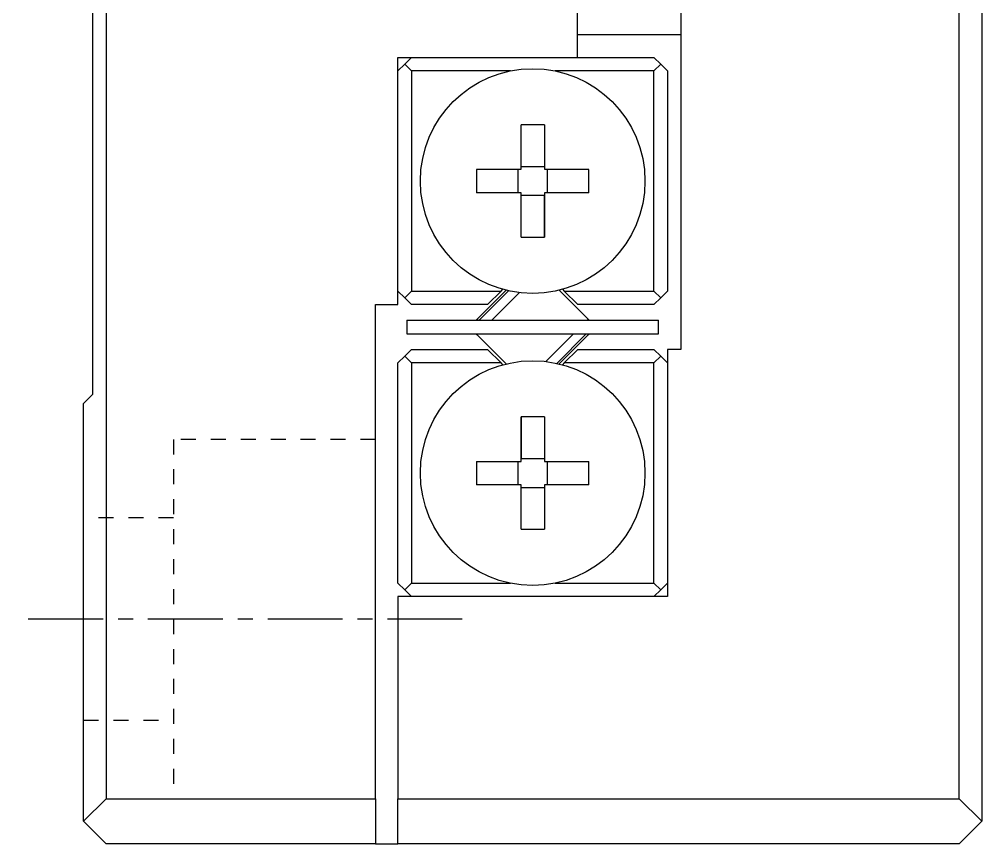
# Model space of a CAD drawing. Extents: x 92 to 449, y 62 to 331.
# Drawn here: x 109.19 to 125.27, y 157.83 to 171.6 of the extents above; entities that cross this region are included whole.
import ezdxf

# ---------------------------------------------------------------- set-up
doc = ezdxf.new("R2010")
doc.units = 0
doc.linetypes.add('CENTER', pattern=[2, 1.25, -0.25, 0.25, -0.25])
doc.linetypes.add('DOT', pattern=[0.5, 0.25, -0.25])
doc.layers.get('0').update_dxf_attribs({"linetype": 'CONTINUOUS'})

msp = doc.modelspace()

# ---------------------------------------------------------------- linework, layer by layer
at = {"color": 7, "linetype": 'CONTINUOUS'}
for p, q in [((125.2656383657652, 202.45762102235), (125.2656383657652, 158.2076210223501)), ((110.6406383657652, 202.0826210223503), (110.6406383657652, 158.5826210223501)), ((124.8906383657652, 158.5826210223501), (124.8906383657652, 202.0826210223503)), ((110.4156383657652, 195.3326210223502), (110.4156383657652, 165.3326210223502)), ((120.2406383657652, 194.58262102235), (120.2406383657652, 166.0826210223502)), ((118.5156383657652, 170.9576210223501), (118.5156383657652, 175.8326210223501)), ((120.2406383657652, 171.3326210223502), (118.5156383657652, 171.3326210223502)), ((115.5156383657652, 170.9576210223501), (118.5156383657652, 170.9576210223501)), ((115.5156383657652, 166.8326210223501), (115.5156383657652, 170.9576210223501)), ((115.7406383657652, 170.9576210223501), (115.6281383657652, 170.84512102235)), ((118.5156383657652, 170.9576210223501), (119.7906383657652, 170.9576210223501)), ((119.9031383657652, 170.84512102235), (119.7906383657652, 170.9576210223501)), ((115.5156383657652, 170.7326210223502), (115.6281383657652, 170.84512102235)), ((115.6281383657652, 170.84512102235), (115.7406383657652, 170.7326210223502)), ((115.7406383657652, 170.7326210223502), (115.7406383657652, 167.0576210223503)), ((117.3925183657652, 170.7326210223502), (115.7406383657652, 170.7326210223502)), ((119.7906383657652, 170.7326210223502), (118.1387583657652, 170.7326210223502)), ((119.7906383657652, 170.7326210223502), (119.9031383657652, 170.84512102235)), ((119.7906383657652, 167.0576210223503), (119.7906383657652, 170.7326210223502)), ((119.9031383657652, 170.84512102235), (120.0156383657652, 170.7326210223502)), ((120.0156383657652, 170.7326210223502), (120.0156383657652, 167.0576210223503)), ((117.5706383657652, 169.0901210223501), (117.5706383657652, 169.8312960223501)), ((117.9606383657652, 169.8312960223501), (117.9606383657652, 169.1394420223502)), ((117.9606383657652, 169.8312960223501), (117.9606383657652, 169.0901210223501)), ((117.5706383657652, 169.1394420223502), (117.9606383657652, 169.1394420223502)), ((117.9606383657652, 169.1394420223502), (117.9606383657652, 169.0901210223501)), ((116.8294633657652, 169.0901210223501), (117.5706383657652, 169.0901210223501)), ((117.5213173657652, 168.7001210223502), (117.5213173657652, 169.0901210223501)), ((117.9606383657652, 169.0901210223501), (118.701813365765, 169.0901210223501)), ((118.0099593657652, 169.0901210223501), (118.0099593657652, 168.7001210223502)), ((117.5706383657652, 168.7001210223502), (116.8294633657652, 168.7001210223502)), ((117.5706383657652, 167.95894602235), (117.5706383657652, 168.7001210223502)), ((117.9606383657652, 168.6508000223502), (117.5706383657652, 168.6508000223502)), ((118.701813365765, 168.7001210223502), (117.9606383657652, 168.7001210223502)), ((117.9606383657652, 168.7001210223502), (117.9606383657652, 168.6508000223502)), ((117.9606383657652, 168.7001210223502), (117.9606383657652, 167.95894602235)), ((117.9606383657652, 167.95894602235), (117.9606383657652, 168.6508000223502)), ((115.6281383657652, 166.9451210223502), (115.5156383657652, 167.0576210223503)), ((115.7406383657652, 167.0576210223503), (115.6281383657652, 166.9451210223502)), ((115.7406383657652, 167.0576210223503), (117.2386873657652, 167.0576210223503)), ((117.3209693657652, 167.0736120223502), (116.8375603657652, 166.5902040223502)), ((117.0136873657652, 166.8326210223501), (117.2386873657652, 167.0576210223503)), ((117.2386873657652, 167.0576210223503), (117.2683383657652, 167.0872720223503)), ((117.261824365765, 166.9614350223502), (117.3640273657652, 167.0636370223502)), ((118.6937163657652, 166.5902040223502), (118.2103073657652, 167.0736120223502)), ((118.2629383657652, 167.0872720223503), (118.2925893657652, 167.0576210223503)), ((118.2925893657652, 167.0576210223503), (118.517589365765, 166.8326210223501)), ((118.2925893657652, 167.0576210223503), (119.7906383657652, 167.0576210223503)), ((119.9031383657652, 166.9451210223502), (119.7906383657652, 167.0576210223503)), ((120.0156383657652, 167.0576210223503), (119.9031383657652, 166.9451210223502)), ((115.6281383657652, 166.9451210223502), (115.7406383657652, 166.8326210223501)), ((116.8705113657652, 166.5701210223502), (117.261824365765, 166.9614350223502)), ((119.7906383657652, 166.8326210223501), (119.9031383657652, 166.9451210223502)), ((115.1406383657652, 158.5826210223501), (115.1406383657652, 166.8326210223501)), ((115.1406383657652, 166.8326210223501), (115.5156383657652, 166.8326210223501)), ((117.0136873657652, 166.8326210223501), (115.7406383657652, 166.8326210223501)), ((119.7906383657652, 166.8326210223501), (118.517589365765, 166.8326210223501)), ((115.665638365765, 166.5701210223502), (119.8656383657652, 166.5701210223502)), ((115.665638365765, 166.5701210223502), (115.665638365765, 166.3451210223503)), ((119.8656383657652, 166.3451210223503), (119.8656383657652, 166.5701210223502)), ((115.665638365765, 166.3451210223503), (119.8656383657652, 166.3451210223503)), ((116.8375603657652, 166.3250380223501), (117.3209693657652, 165.8416300223503)), ((118.6607653657652, 166.3451210223503), (118.1672493657652, 165.8516050223503)), ((118.2103073657652, 165.8416300223503), (118.6937163657652, 166.3250380223501)), ((115.7406383657652, 166.0826210223502), (115.6281383657652, 165.97012102235)), ((115.7406383657652, 166.0826210223502), (117.0136873657652, 166.0826210223502)), ((117.2386873657652, 165.85762102235), (117.0136873657652, 166.0826210223502)), ((118.517589365765, 166.0826210223502), (118.2925893657652, 165.85762102235)), ((118.517589365765, 166.0826210223502), (119.7906383657652, 166.0826210223502)), ((119.9031383657652, 165.97012102235), (119.7906383657652, 166.0826210223502)), ((120.2406383657652, 166.0826210223502), (120.0156383657652, 166.0826210223502)), ((120.0156383657652, 166.0826210223502), (120.0156383657652, 161.9576210223502)), ((115.5156383657652, 165.85762102235), (115.6281383657652, 165.97012102235)), ((115.6281383657652, 165.97012102235), (115.7406383657652, 165.85762102235)), ((119.7906383657652, 165.85762102235), (119.9031383657652, 165.97012102235)), ((119.9031383657652, 165.97012102235), (120.0156383657652, 165.85762102235)), ((115.5156383657652, 162.1826210223503), (115.5156383657652, 165.85762102235)), ((117.2386873657652, 165.85762102235), (115.7406383657652, 165.85762102235)), ((115.7406383657652, 165.85762102235), (115.7406383657652, 162.1826210223503)), ((117.2683383657652, 165.8279700223502), (117.2386873657652, 165.85762102235)), ((118.2925893657652, 165.85762102235), (118.2629383657652, 165.8279700223502)), ((119.7906383657652, 165.85762102235), (118.2925893657652, 165.85762102235)), ((119.7906383657652, 162.1826210223503), (119.7906383657652, 165.85762102235)), ((110.4156383657652, 165.3326210223502), (110.2656383657652, 165.1826210223503)), ((110.2656383657652, 158.2076210223501), (110.2656383657652, 165.1826210223503)), ((117.5706383657652, 164.9562960223502), (117.5706383657652, 164.2644420223502)), ((117.5706383657652, 164.21512102235), (117.5706383657652, 164.9562960223502)), ((117.9606383657652, 164.9562960223502), (117.9606383657652, 164.21512102235)), ((116.8294633657652, 164.21512102235), (117.5706383657652, 164.21512102235)), ((117.5213173657652, 163.8251210223502), (117.5213173657652, 164.21512102235)), ((117.5706383657652, 164.2644420223502), (117.9606383657652, 164.2644420223502)), ((117.5706383657652, 164.21512102235), (117.5706383657652, 164.2644420223502)), ((117.9606383657652, 164.21512102235), (118.701813365765, 164.21512102235)), ((118.0099593657652, 164.21512102235), (118.0099593657652, 163.8251210223502)), ((117.5706383657652, 163.8251210223502), (116.8294633657652, 163.8251210223502)), ((117.5706383657652, 163.7758000223502), (117.5706383657652, 163.8251210223502)), ((117.5706383657652, 163.0839460223502), (117.5706383657652, 163.8251210223502)), ((118.701813365765, 163.8251210223502), (117.9606383657652, 163.8251210223502)), ((117.9606383657652, 163.8251210223502), (117.9606383657652, 163.0839460223502)), ((117.9606383657652, 163.7758000223502), (117.5706383657652, 163.7758000223502)), ((117.5706383657652, 163.0839460223502), (117.5706383657652, 163.7758000223502)), ((115.6281383657652, 162.0701210223502), (115.5156383657652, 162.1826210223503)), ((115.7406383657652, 162.1826210223503), (115.6281383657652, 162.0701210223502)), ((115.6281383657652, 162.0701210223502), (115.7406383657652, 161.9576210223502)), ((115.7406383657652, 162.1826210223503), (117.3925183657652, 162.1826210223503)), ((118.1387583657652, 162.1826210223503), (119.7906383657652, 162.1826210223503)), ((119.9031383657652, 162.0701210223502), (119.7906383657652, 162.1826210223503)), ((119.7906383657652, 161.9576210223502), (119.9031383657652, 162.0701210223502)), ((120.0156383657652, 162.1826210223503), (119.9031383657652, 162.0701210223502)), ((115.5156383657652, 161.9576210223502), (115.5156383657652, 158.5826210223501)), ((120.0156383657652, 161.9576210223502), (115.5156383657652, 161.9576210223502)), ((110.2656383657652, 158.2076210223501), (110.6406383657652, 158.5826210223501)), ((110.6406383657652, 158.5826210223501), (115.1406383657652, 158.5826210223501)), ((115.1406383657652, 158.5826210223501), (115.1406383657652, 157.8326210223502)), ((115.5156383657652, 158.5826210223501), (124.8906383657652, 158.5826210223501)), ((115.5156383657652, 157.8326210223502), (115.5156383657652, 158.5826210223501)), ((125.2656383657652, 158.2076210223501), (124.8906383657652, 158.5826210223501)), ((110.6406383657652, 157.8326210223502), (110.2656383657652, 158.2076210223501)), ((124.8906383657652, 157.8326210223502), (125.2656383657652, 158.2076210223501)), ((115.1406383657652, 157.8326210223502), (110.6406383657652, 157.8326210223502)), ((115.1406383657652, 157.8326210223502), (115.5156383657652, 157.8326210223502)), ((124.8906383657652, 157.8326210223502), (115.5156383657652, 157.8326210223502))]:
    msp.add_line(p, q, dxfattribs=at)
at = {"color": 3, "linetype": 'CONTINUOUS'}
for p, q in [((117.5455993657652, 167.0330770223503), (117.3678903657652, 166.8553690223502)), ((117.3678903657652, 166.8553690223502), (117.0826433657652, 166.5701210223502)), ((116.8375603657652, 166.5902040223502), (116.8576433657652, 166.5701210223502)), ((118.6736333657652, 166.5701210223502), (118.6937163657652, 166.5902040223502)), ((116.8576433657652, 166.3451210223503), (116.8375603657652, 166.3250380223501)), ((117.9856773657652, 165.8821650223503), (118.4486333657652, 166.3451210223503)), ((118.6937163657652, 166.3250380223501), (118.6736333657652, 166.3451210223503))]:
    msp.add_line(p, q, dxfattribs=at)
at = {"color": 3, "linetype": 'DOT'}
for p, q in [((111.7656383657652, 164.5826210223501), (111.7656383657652, 158.5826210223501)), ((115.1406383657652, 164.5826210223501), (111.7656383657652, 164.5826210223501)), ((111.7656383657652, 163.2701210223501), (110.2656383657652, 163.2701210223501)), ((110.2656383657652, 159.8951210223501), (111.7656383657652, 159.8951210223501))]:
    msp.add_line(p, q, dxfattribs=at)
at = {"color": 1, "linetype": 'CENTER'}
msp.add_line((116.5906383657652, 161.5826210223501), (109.1906383657652, 161.5826210223501), dxfattribs=at)
at = {"color": 7, "linetype": 'CONTINUOUS'}
for points in [[(117.961, 169.831, 0), (117.958, 169.831, 0), (117.955, 169.831, 0), (117.952, 169.832, 0), (117.9479999999998, 169.832, 0), (117.9449999999998, 169.832, 0), (117.9419999999999, 169.832, 0), (117.9389999999998, 169.832, 0), (117.936, 169.832, 0), (117.9329999999998, 169.832, 0), (117.93, 169.832, 0), (117.927, 169.832, 0), (117.9239999999998, 169.832, 0), (117.921, 169.832, 0), (117.9179999999999, 169.832, 0), (117.915, 169.832, 0), (117.912, 169.833, 0), (117.9089999999999, 169.833, 0), (117.9059999999999, 169.833, 0), (117.903, 169.833, 0), (117.9, 169.833, 0), (117.897, 169.833, 0), (117.8939999999999, 169.833, 0), (117.891, 169.833, 0), (117.8879999999999, 169.833, 0), (117.885, 169.833, 0), (117.881, 169.833, 0), (117.8779999999999, 169.833, 0), (117.8749999999999, 169.833, 0), (117.872, 169.833, 0), (117.869, 169.833, 0), (117.866, 169.833, 0), (117.863, 169.833, 0), (117.86, 169.833, 0), (117.857, 169.833, 0), (117.8539999999999, 169.8339999999998, 0), (117.8509999999999, 169.8339999999998, 0), (117.8479999999999, 169.8339999999998, 0), (117.8449999999999, 169.8339999999998, 0), (117.842, 169.8339999999998, 0), (117.839, 169.8339999999998, 0), (117.836, 169.8339999999998, 0), (117.833, 169.8339999999998, 0), (117.8299999999999, 169.8339999999998, 0), (117.827, 169.8339999999998, 0), (117.8239999999999, 169.8339999999998, 0), (117.8209999999999, 169.8339999999998, 0), (117.8169999999999, 169.8339999999998, 0), (117.8139999999998, 169.8339999999998, 0), (117.8109999999998, 169.8339999999998, 0), (117.808, 169.8339999999998, 0), (117.805, 169.8339999999998, 0), (117.802, 169.8339999999998, 0), (117.7989999999998, 169.8339999999998, 0), (117.796, 169.8339999999998, 0), (117.7929999999999, 169.8339999999998, 0), (117.79, 169.8339999999998, 0), (117.787, 169.8339999999998, 0), (117.7839999999999, 169.8339999999998, 0), (117.781, 169.8339999999998, 0), (117.778, 169.8339999999998, 0), (117.775, 169.8339999999998, 0), (117.772, 169.8339999999998, 0), (117.7689999999999, 169.8339999999998, 0), (117.766, 169.8339999999998, 0), (117.7629999999999, 169.8339999999998, 0), (117.7599999999999, 169.8339999999998, 0), (117.7559999999999, 169.8339999999998, 0), (117.7529999999999, 169.8339999999998, 0), (117.7499999999999, 169.8339999999998, 0), (117.747, 169.8339999999998, 0), (117.744, 169.8339999999998, 0), (117.741, 169.8339999999998, 0), (117.738, 169.8339999999998, 0), (117.735, 169.8339999999998, 0), (117.732, 169.8339999999998, 0), (117.7289999999999, 169.8339999999998, 0), (117.7259999999999, 169.8339999999998, 0), (117.7229999999999, 169.8339999999998, 0), (117.72, 169.8339999999998, 0), (117.717, 169.8339999999998, 0), (117.714, 169.8339999999998, 0), (117.711, 169.8339999999998, 0), (117.7079999999999, 169.8339999999998, 0), (117.7049999999999, 169.8339999999998, 0), (117.702, 169.8339999999998, 0), (117.6989999999999, 169.8339999999998, 0), (117.696, 169.8339999999998, 0), (117.6919999999999, 169.8339999999998, 0), (117.6889999999998, 169.8339999999998, 0), (117.686, 169.8339999999998, 0), (117.683, 169.8339999999998, 0), (117.68, 169.8339999999998, 0), (117.677, 169.8339999999998, 0), (117.6739999999998, 169.833, 0), (117.671, 169.833, 0), (117.6679999999999, 169.833, 0), (117.665, 169.833, 0), (117.6619999999999, 169.833, 0), (117.659, 169.833, 0), (117.656, 169.833, 0), (117.6529999999999, 169.833, 0), (117.65, 169.833, 0), (117.647, 169.833, 0), (117.6439999999999, 169.833, 0), (117.641, 169.833, 0), (117.6379999999999, 169.833, 0), (117.635, 169.833, 0), (117.632, 169.833, 0), (117.6279999999999, 169.833, 0), (117.625, 169.833, 0), (117.622, 169.833, 0), (117.619, 169.833, 0), (117.616, 169.832, 0), (117.613, 169.832, 0), (117.6099999999999, 169.832, 0), (117.607, 169.832, 0), (117.6039999999999, 169.832, 0), (117.6009999999999, 169.832, 0), (117.598, 169.832, 0), (117.595, 169.832, 0), (117.592, 169.832, 0), (117.589, 169.832, 0), (117.5859999999999, 169.832, 0), (117.5829999999999, 169.832, 0), (117.5799999999999, 169.832, 0), (117.577, 169.831, 0), (117.574, 169.831, 0), (117.571, 169.831, 0)], [(116.829, 169.09, 0), (116.829, 169.0869999999999, 0), (116.829, 169.084, 0), (116.829, 169.0809999999999, 0), (116.829, 169.078, 0), (116.829, 169.0749999999999, 0), (116.829, 169.0719999999998, 0), (116.829, 169.069, 0), (116.829, 169.0659999999998, 0), (116.829, 169.0629999999998, 0), (116.829, 169.06, 0), (116.829, 169.0569999999999, 0), (116.829, 169.054, 0), (116.8279999999999, 169.0509999999999, 0), (116.8279999999999, 169.0479999999998, 0), (116.8279999999999, 169.044, 0), (116.8279999999999, 169.0409999999999, 0), (116.8279999999999, 169.0379999999999, 0), (116.8279999999999, 169.035, 0), (116.8279999999999, 169.032, 0), (116.8279999999999, 169.029, 0), (116.8279999999999, 169.0259999999998, 0), (116.8279999999999, 169.0229999999999, 0), (116.8279999999999, 169.02, 0), (116.8279999999999, 169.0169999999999, 0), (116.8279999999999, 169.014, 0), (116.8279999999999, 169.0109999999999, 0), (116.8279999999999, 169.0079999999998, 0), (116.8279999999999, 169.005, 0), (116.827, 169.002, 0), (116.827, 168.999, 0), (116.827, 168.9959999999999, 0), (116.827, 168.9929999999999, 0), (116.827, 168.99, 0), (116.827, 168.9869999999999, 0), (116.827, 168.984, 0), (116.827, 168.9799999999999, 0), (116.827, 168.977, 0), (116.827, 168.974, 0), (116.827, 168.9709999999998, 0), (116.827, 168.9679999999999, 0), (116.827, 168.965, 0), (116.827, 168.9619999999999, 0), (116.827, 168.959, 0), (116.827, 168.9559999999999, 0), (116.827, 168.9529999999998, 0), (116.827, 168.9499999999999, 0), (116.827, 168.947, 0), (116.827, 168.9439999999999, 0), (116.827, 168.9409999999998, 0), (116.827, 168.9379999999998, 0), (116.827, 168.935, 0), (116.827, 168.9319999999999, 0), (116.827, 168.9289999999998, 0), (116.827, 168.9259999999999, 0), (116.827, 168.923, 0), (116.827, 168.9199999999999, 0), (116.827, 168.916, 0), (116.827, 168.9129999999998, 0), (116.827, 168.91, 0), (116.827, 168.907, 0), (116.827, 168.904, 0), (116.827, 168.9009999999998, 0), (116.827, 168.8979999999999, 0), (116.827, 168.895, 0), (116.827, 168.8919999999999, 0), (116.827, 168.889, 0), (116.827, 168.886, 0), (116.827, 168.8829999999998, 0), (116.827, 168.88, 0), (116.827, 168.877, 0), (116.827, 168.874, 0), (116.827, 168.8709999999999, 0), (116.827, 168.8679999999999, 0), (116.827, 168.865, 0), (116.827, 168.862, 0), (116.827, 168.859, 0), (116.827, 168.855, 0), (116.827, 168.852, 0), (116.827, 168.8489999999999, 0), (116.827, 168.8459999999998, 0), (116.827, 168.8429999999998, 0), (116.827, 168.84, 0), (116.827, 168.8369999999999, 0), (116.827, 168.834, 0), (116.827, 168.8309999999999, 0), (116.827, 168.8279999999998, 0), (116.827, 168.825, 0), (116.827, 168.822, 0), (116.827, 168.8189999999999, 0), (116.827, 168.8159999999998, 0), (116.827, 168.8129999999999, 0), (116.827, 168.81, 0), (116.827, 168.8069999999999, 0), (116.827, 168.8039999999998, 0), (116.827, 168.801, 0), (116.827, 168.798, 0), (116.827, 168.7949999999998, 0), (116.827, 168.791, 0), (116.827, 168.7879999999998, 0), (116.8279999999999, 168.785, 0), (116.8279999999999, 168.782, 0), (116.8279999999999, 168.779, 0), (116.8279999999999, 168.7759999999999, 0), (116.8279999999999, 168.7729999999999, 0), (116.8279999999999, 168.77, 0), (116.8279999999999, 168.7669999999999, 0), (116.8279999999999, 168.764, 0), (116.8279999999999, 168.761, 0), (116.8279999999999, 168.7579999999998, 0), (116.8279999999999, 168.7549999999999, 0), (116.8279999999999, 168.752, 0), (116.8279999999999, 168.749, 0), (116.8279999999999, 168.7459999999999, 0), (116.8279999999999, 168.7429999999999, 0), (116.8279999999999, 168.74, 0), (116.829, 168.737, 0), (116.829, 168.734, 0), (116.829, 168.731, 0), (116.829, 168.7279999999998, 0), (116.829, 168.7239999999999, 0), (116.829, 168.7209999999998, 0), (116.829, 168.7179999999998, 0), (116.829, 168.715, 0), (116.829, 168.7119999999999, 0), (116.829, 168.7089999999998, 0), (116.829, 168.7059999999999, 0), (116.829, 168.703, 0), (116.829, 168.6999999999999, 0)], [(118.702, 168.6999999999999, 0), (118.702, 168.703, 0), (118.702, 168.7059999999999, 0), (118.702, 168.7089999999998, 0), (118.702, 168.7119999999999, 0), (118.702, 168.715, 0), (118.702, 168.7179999999998, 0), (118.702, 168.7209999999998, 0), (118.702, 168.7239999999999, 0), (118.7029999999999, 168.7279999999998, 0), (118.7029999999999, 168.731, 0), (118.7029999999999, 168.734, 0), (118.7029999999999, 168.737, 0), (118.7029999999999, 168.74, 0), (118.7029999999999, 168.7429999999999, 0), (118.7029999999999, 168.7459999999999, 0), (118.7029999999999, 168.749, 0), (118.7029999999999, 168.752, 0), (118.7029999999999, 168.7549999999999, 0), (118.7029999999999, 168.7579999999998, 0), (118.7029999999999, 168.761, 0), (118.7029999999999, 168.764, 0), (118.7029999999999, 168.7669999999999, 0), (118.7029999999999, 168.77, 0), (118.7039999999998, 168.7729999999999, 0), (118.7039999999998, 168.7759999999999, 0), (118.7039999999998, 168.779, 0), (118.7039999999998, 168.782, 0), (118.7039999999998, 168.785, 0), (118.7039999999998, 168.7879999999998, 0), (118.7039999999998, 168.791, 0), (118.7039999999998, 168.7949999999998, 0), (118.7039999999998, 168.798, 0), (118.7039999999998, 168.801, 0), (118.7039999999998, 168.8039999999998, 0), (118.7039999999998, 168.8069999999999, 0), (118.7039999999998, 168.81, 0), (118.7039999999998, 168.8129999999999, 0), (118.7039999999998, 168.8159999999998, 0), (118.7039999999998, 168.8189999999999, 0), (118.7039999999998, 168.822, 0), (118.7039999999998, 168.825, 0), (118.7039999999998, 168.8279999999998, 0), (118.7039999999998, 168.8309999999999, 0), (118.7039999999998, 168.834, 0), (118.7039999999998, 168.8369999999999, 0), (118.7039999999998, 168.84, 0), (118.7039999999998, 168.8429999999998, 0), (118.7039999999998, 168.8459999999998, 0), (118.7039999999998, 168.8489999999999, 0), (118.7039999999998, 168.852, 0), (118.7049999999999, 168.855, 0), (118.7049999999999, 168.859, 0), (118.7049999999999, 168.862, 0), (118.7049999999999, 168.865, 0), (118.7049999999999, 168.8679999999999, 0), (118.7049999999999, 168.8709999999999, 0), (118.7049999999999, 168.874, 0), (118.7049999999999, 168.877, 0), (118.7049999999999, 168.88, 0), (118.7049999999999, 168.8829999999998, 0), (118.7049999999999, 168.886, 0), (118.7049999999999, 168.889, 0), (118.7049999999999, 168.8919999999999, 0), (118.7049999999999, 168.895, 0), (118.7049999999999, 168.8979999999999, 0), (118.7049999999999, 168.9009999999998, 0), (118.7049999999999, 168.904, 0), (118.7049999999999, 168.907, 0), (118.7049999999999, 168.91, 0), (118.7049999999999, 168.9129999999998, 0), (118.7049999999999, 168.916, 0), (118.7049999999999, 168.9199999999999, 0), (118.7049999999999, 168.923, 0), (118.7049999999999, 168.9259999999999, 0), (118.7049999999999, 168.9289999999998, 0), (118.7049999999999, 168.9319999999999, 0), (118.7049999999999, 168.935, 0), (118.7039999999998, 168.9379999999998, 0), (118.7039999999998, 168.9409999999998, 0), (118.7039999999998, 168.9439999999999, 0), (118.7039999999998, 168.947, 0), (118.7039999999998, 168.9499999999999, 0), (118.7039999999998, 168.9529999999998, 0), (118.7039999999998, 168.9559999999999, 0), (118.7039999999998, 168.959, 0), (118.7039999999998, 168.9619999999999, 0), (118.7039999999998, 168.965, 0), (118.7039999999998, 168.9679999999999, 0), (118.7039999999998, 168.9709999999998, 0), (118.7039999999998, 168.974, 0), (118.7039999999998, 168.977, 0), (118.7039999999998, 168.9799999999999, 0), (118.7039999999998, 168.984, 0), (118.7039999999998, 168.9869999999999, 0), (118.7039999999998, 168.99, 0), (118.7039999999998, 168.9929999999999, 0), (118.7039999999998, 168.9959999999999, 0), (118.7039999999998, 168.999, 0), (118.7039999999998, 169.002, 0), (118.7039999999998, 169.005, 0), (118.7039999999998, 169.0079999999998, 0), (118.7039999999998, 169.0109999999999, 0), (118.7039999999998, 169.014, 0), (118.7039999999998, 169.0169999999999, 0), (118.7029999999999, 169.02, 0), (118.7029999999999, 169.0229999999999, 0), (118.7029999999999, 169.0259999999998, 0), (118.7029999999999, 169.029, 0), (118.7029999999999, 169.032, 0), (118.7029999999999, 169.035, 0), (118.7029999999999, 169.0379999999999, 0), (118.7029999999999, 169.0409999999999, 0), (118.7029999999999, 169.044, 0), (118.7029999999999, 169.0479999999998, 0), (118.7029999999999, 169.0509999999999, 0), (118.7029999999999, 169.054, 0), (118.7029999999999, 169.0569999999999, 0), (118.7029999999999, 169.06, 0), (118.7029999999999, 169.0629999999998, 0), (118.702, 169.0659999999998, 0), (118.702, 169.069, 0), (118.702, 169.0719999999998, 0), (118.702, 169.0749999999999, 0), (118.702, 169.078, 0), (118.702, 169.0809999999999, 0), (118.702, 169.084, 0), (118.702, 169.0869999999999, 0), (118.702, 169.09, 0)], [(117.571, 167.959, 0), (117.574, 167.959, 0), (117.577, 167.959, 0), (117.5799999999999, 167.959, 0), (117.5829999999999, 167.959, 0), (117.5859999999999, 167.959, 0), (117.589, 167.958, 0), (117.592, 167.958, 0), (117.595, 167.958, 0), (117.598, 167.958, 0), (117.6009999999999, 167.958, 0), (117.6039999999999, 167.958, 0), (117.607, 167.958, 0), (117.6099999999999, 167.958, 0), (117.613, 167.958, 0), (117.616, 167.958, 0), (117.619, 167.958, 0), (117.622, 167.958, 0), (117.625, 167.958, 0), (117.6279999999999, 167.958, 0), (117.632, 167.957, 0), (117.635, 167.957, 0), (117.6379999999999, 167.957, 0), (117.641, 167.957, 0), (117.6439999999999, 167.957, 0), (117.647, 167.957, 0), (117.65, 167.957, 0), (117.6529999999999, 167.957, 0), (117.656, 167.957, 0), (117.659, 167.957, 0), (117.6619999999999, 167.957, 0), (117.665, 167.957, 0), (117.6679999999999, 167.957, 0), (117.671, 167.957, 0), (117.6739999999998, 167.957, 0), (117.677, 167.957, 0), (117.68, 167.957, 0), (117.683, 167.957, 0), (117.686, 167.957, 0), (117.6889999999998, 167.957, 0), (117.6919999999999, 167.957, 0), (117.696, 167.957, 0), (117.6989999999999, 167.9559999999999, 0), (117.702, 167.9559999999999, 0), (117.7049999999999, 167.9559999999999, 0), (117.7079999999999, 167.9559999999999, 0), (117.711, 167.9559999999999, 0), (117.714, 167.9559999999999, 0), (117.717, 167.9559999999999, 0), (117.72, 167.9559999999999, 0), (117.7229999999999, 167.9559999999999, 0), (117.7259999999999, 167.9559999999999, 0), (117.7289999999999, 167.9559999999999, 0), (117.732, 167.9559999999999, 0), (117.735, 167.9559999999999, 0), (117.738, 167.9559999999999, 0), (117.741, 167.9559999999999, 0), (117.744, 167.9559999999999, 0), (117.747, 167.9559999999999, 0), (117.7499999999999, 167.9559999999999, 0), (117.7529999999999, 167.9559999999999, 0), (117.7559999999999, 167.9559999999999, 0), (117.7599999999999, 167.9559999999999, 0), (117.7629999999999, 167.9559999999999, 0), (117.766, 167.9559999999999, 0), (117.7689999999999, 167.9559999999999, 0), (117.772, 167.9559999999999, 0), (117.775, 167.9559999999999, 0), (117.778, 167.9559999999999, 0), (117.781, 167.9559999999999, 0), (117.7839999999999, 167.9559999999999, 0), (117.787, 167.9559999999999, 0), (117.79, 167.9559999999999, 0), (117.7929999999999, 167.9559999999999, 0), (117.796, 167.9559999999999, 0), (117.7989999999998, 167.9559999999999, 0), (117.802, 167.9559999999999, 0), (117.805, 167.9559999999999, 0), (117.808, 167.9559999999999, 0), (117.8109999999998, 167.9559999999999, 0), (117.8139999999998, 167.9559999999999, 0), (117.8169999999999, 167.9559999999999, 0), (117.8209999999999, 167.9559999999999, 0), (117.8239999999999, 167.9559999999999, 0), (117.827, 167.9559999999999, 0), (117.8299999999999, 167.9559999999999, 0), (117.833, 167.9559999999999, 0), (117.836, 167.957, 0), (117.839, 167.957, 0), (117.842, 167.957, 0), (117.8449999999999, 167.957, 0), (117.8479999999999, 167.957, 0), (117.8509999999999, 167.957, 0), (117.8539999999999, 167.957, 0), (117.857, 167.957, 0), (117.86, 167.957, 0), (117.863, 167.957, 0), (117.866, 167.957, 0), (117.869, 167.957, 0), (117.872, 167.957, 0), (117.8749999999999, 167.957, 0), (117.8779999999999, 167.957, 0), (117.881, 167.957, 0), (117.885, 167.957, 0), (117.8879999999999, 167.957, 0), (117.891, 167.957, 0), (117.8939999999999, 167.957, 0), (117.897, 167.957, 0), (117.9, 167.957, 0), (117.903, 167.958, 0), (117.9059999999999, 167.958, 0), (117.9089999999999, 167.958, 0), (117.912, 167.958, 0), (117.915, 167.958, 0), (117.9179999999999, 167.958, 0), (117.921, 167.958, 0), (117.9239999999998, 167.958, 0), (117.927, 167.958, 0), (117.93, 167.958, 0), (117.9329999999998, 167.958, 0), (117.936, 167.958, 0), (117.9389999999998, 167.958, 0), (117.9419999999999, 167.958, 0), (117.9449999999998, 167.959, 0), (117.9479999999998, 167.959, 0), (117.952, 167.959, 0), (117.955, 167.959, 0), (117.958, 167.959, 0), (117.961, 167.959, 0)], [(117.961, 164.9559999999999, 0), (117.958, 164.9559999999999, 0), (117.955, 164.9559999999999, 0), (117.952, 164.9569999999999, 0), (117.9479999999998, 164.9569999999999, 0), (117.9449999999998, 164.9569999999999, 0), (117.9419999999999, 164.9569999999999, 0), (117.9389999999998, 164.9569999999999, 0), (117.936, 164.9569999999999, 0), (117.9329999999998, 164.9569999999999, 0), (117.93, 164.9569999999999, 0), (117.927, 164.9569999999999, 0), (117.9239999999998, 164.9569999999999, 0), (117.921, 164.9569999999999, 0), (117.9179999999999, 164.9569999999999, 0), (117.915, 164.9569999999999, 0), (117.912, 164.958, 0), (117.9089999999999, 164.958, 0), (117.9059999999999, 164.958, 0), (117.903, 164.958, 0), (117.9, 164.958, 0), (117.897, 164.958, 0), (117.8939999999999, 164.958, 0), (117.891, 164.958, 0), (117.8879999999999, 164.958, 0), (117.885, 164.958, 0), (117.881, 164.958, 0), (117.8779999999999, 164.958, 0), (117.8749999999999, 164.958, 0), (117.872, 164.958, 0), (117.869, 164.958, 0), (117.866, 164.958, 0), (117.863, 164.958, 0), (117.86, 164.958, 0), (117.857, 164.958, 0), (117.8539999999999, 164.959, 0), (117.8509999999999, 164.959, 0), (117.8479999999999, 164.959, 0), (117.8449999999999, 164.959, 0), (117.842, 164.959, 0), (117.839, 164.959, 0), (117.836, 164.959, 0), (117.833, 164.959, 0), (117.8299999999999, 164.959, 0), (117.827, 164.959, 0), (117.8239999999999, 164.959, 0), (117.8209999999999, 164.959, 0), (117.8169999999999, 164.959, 0), (117.8139999999998, 164.959, 0), (117.8109999999998, 164.959, 0), (117.808, 164.959, 0), (117.805, 164.959, 0), (117.802, 164.959, 0), (117.7989999999998, 164.959, 0), (117.796, 164.959, 0), (117.7929999999999, 164.959, 0), (117.79, 164.959, 0), (117.787, 164.959, 0), (117.7839999999999, 164.959, 0), (117.781, 164.959, 0), (117.778, 164.959, 0), (117.775, 164.959, 0), (117.772, 164.959, 0), (117.7689999999999, 164.959, 0), (117.766, 164.959, 0), (117.7629999999999, 164.959, 0), (117.7599999999999, 164.959, 0), (117.7559999999999, 164.959, 0), (117.7529999999999, 164.959, 0), (117.7499999999999, 164.959, 0), (117.747, 164.959, 0), (117.744, 164.959, 0), (117.741, 164.959, 0), (117.738, 164.959, 0), (117.735, 164.959, 0), (117.732, 164.959, 0), (117.7289999999999, 164.959, 0), (117.7259999999999, 164.959, 0), (117.7229999999999, 164.959, 0), (117.72, 164.959, 0), (117.717, 164.959, 0), (117.714, 164.959, 0), (117.711, 164.959, 0), (117.7079999999999, 164.959, 0), (117.7049999999999, 164.959, 0), (117.702, 164.959, 0), (117.6989999999999, 164.959, 0), (117.696, 164.959, 0), (117.6919999999999, 164.959, 0), (117.6889999999998, 164.959, 0), (117.686, 164.959, 0), (117.683, 164.959, 0), (117.68, 164.959, 0), (117.677, 164.959, 0), (117.6739999999998, 164.958, 0), (117.671, 164.958, 0), (117.6679999999999, 164.958, 0), (117.665, 164.958, 0), (117.6619999999999, 164.958, 0), (117.659, 164.958, 0), (117.656, 164.958, 0), (117.6529999999999, 164.958, 0), (117.65, 164.958, 0), (117.647, 164.958, 0), (117.6439999999999, 164.958, 0), (117.641, 164.958, 0), (117.6379999999999, 164.958, 0), (117.635, 164.958, 0), (117.632, 164.958, 0), (117.6279999999999, 164.958, 0), (117.625, 164.958, 0), (117.622, 164.958, 0), (117.619, 164.958, 0), (117.616, 164.9569999999999, 0), (117.613, 164.9569999999999, 0), (117.6099999999999, 164.9569999999999, 0), (117.607, 164.9569999999999, 0), (117.6039999999999, 164.9569999999999, 0), (117.6009999999999, 164.9569999999999, 0), (117.598, 164.9569999999999, 0), (117.595, 164.9569999999999, 0), (117.592, 164.9569999999999, 0), (117.589, 164.9569999999999, 0), (117.5859999999999, 164.9569999999999, 0), (117.5829999999999, 164.9569999999999, 0), (117.5799999999999, 164.9569999999999, 0), (117.577, 164.9559999999999, 0), (117.574, 164.9559999999999, 0), (117.571, 164.9559999999999, 0)], [(116.829, 164.2149999999998, 0), (116.829, 164.212, 0), (116.829, 164.209, 0), (116.829, 164.2059999999998, 0), (116.829, 164.203, 0), (116.829, 164.1999999999999, 0), (116.829, 164.197, 0), (116.829, 164.1939999999999, 0), (116.829, 164.1909999999998, 0), (116.829, 164.188, 0), (116.829, 164.1849999999998, 0), (116.829, 164.1819999999999, 0), (116.829, 164.179, 0), (116.8279999999999, 164.1759999999998, 0), (116.8279999999999, 164.173, 0), (116.8279999999999, 164.169, 0), (116.8279999999999, 164.1659999999999, 0), (116.8279999999999, 164.1629999999999, 0), (116.8279999999999, 164.1599999999999, 0), (116.8279999999999, 164.157, 0), (116.8279999999999, 164.154, 0), (116.8279999999999, 164.1509999999998, 0), (116.8279999999999, 164.148, 0), (116.8279999999999, 164.145, 0), (116.8279999999999, 164.142, 0), (116.8279999999999, 164.139, 0), (116.8279999999999, 164.1359999999998, 0), (116.8279999999999, 164.1329999999999, 0), (116.8279999999999, 164.13, 0), (116.827, 164.127, 0), (116.827, 164.124, 0), (116.827, 164.1209999999998, 0), (116.827, 164.118, 0), (116.827, 164.115, 0), (116.827, 164.1119999999999, 0), (116.827, 164.109, 0), (116.827, 164.1049999999999, 0), (116.827, 164.102, 0), (116.827, 164.0989999999999, 0), (116.827, 164.0959999999998, 0), (116.827, 164.0929999999999, 0), (116.827, 164.09, 0), (116.827, 164.0869999999999, 0), (116.827, 164.084, 0), (116.827, 164.0809999999999, 0), (116.827, 164.078, 0), (116.827, 164.0749999999998, 0), (116.827, 164.0719999999998, 0), (116.827, 164.069, 0), (116.827, 164.0659999999998, 0), (116.827, 164.0629999999999, 0), (116.827, 164.06, 0), (116.827, 164.0569999999999, 0), (116.827, 164.054, 0), (116.827, 164.0509999999999, 0), (116.827, 164.048, 0), (116.827, 164.0449999999999, 0), (116.827, 164.0409999999999, 0), (116.827, 164.0379999999999, 0), (116.827, 164.0349999999999, 0), (116.827, 164.032, 0), (116.827, 164.029, 0), (116.827, 164.0259999999998, 0), (116.827, 164.023, 0), (116.827, 164.02, 0), (116.827, 164.0169999999999, 0), (116.827, 164.014, 0), (116.827, 164.0109999999999, 0), (116.827, 164.0079999999999, 0), (116.827, 164.005, 0), (116.827, 164.0019999999998, 0), (116.827, 163.999, 0), (116.827, 163.9959999999998, 0), (116.827, 163.9929999999999, 0), (116.827, 163.99, 0), (116.827, 163.9869999999999, 0), (116.827, 163.984, 0), (116.827, 163.9799999999999, 0), (116.827, 163.977, 0), (116.827, 163.9739999999999, 0), (116.827, 163.9709999999998, 0), (116.827, 163.968, 0), (116.827, 163.965, 0), (116.827, 163.9619999999999, 0), (116.827, 163.959, 0), (116.827, 163.9559999999999, 0), (116.827, 163.953, 0), (116.827, 163.9499999999999, 0), (116.827, 163.947, 0), (116.827, 163.944, 0), (116.827, 163.9409999999998, 0), (116.827, 163.9379999999999, 0), (116.827, 163.935, 0), (116.827, 163.9319999999999, 0), (116.827, 163.929, 0), (116.827, 163.9259999999999, 0), (116.827, 163.9229999999998, 0), (116.827, 163.9199999999999, 0), (116.827, 163.9159999999999, 0), (116.827, 163.9129999999999, 0), (116.8279999999999, 163.91, 0), (116.8279999999999, 163.907, 0), (116.8279999999999, 163.904, 0), (116.8279999999999, 163.9009999999998, 0), (116.8279999999999, 163.898, 0), (116.8279999999999, 163.895, 0), (116.8279999999999, 163.8919999999998, 0), (116.8279999999999, 163.889, 0), (116.8279999999999, 163.886, 0), (116.8279999999999, 163.8829999999998, 0), (116.8279999999999, 163.8799999999999, 0), (116.8279999999999, 163.877, 0), (116.8279999999999, 163.874, 0), (116.8279999999999, 163.8709999999998, 0), (116.8279999999999, 163.8679999999999, 0), (116.8279999999999, 163.865, 0), (116.829, 163.8619999999999, 0), (116.829, 163.859, 0), (116.829, 163.856, 0), (116.829, 163.8529999999998, 0), (116.829, 163.849, 0), (116.829, 163.8459999999998, 0), (116.829, 163.8429999999999, 0), (116.829, 163.84, 0), (116.829, 163.8369999999999, 0), (116.829, 163.834, 0), (116.829, 163.8309999999999, 0), (116.829, 163.8279999999998, 0), (116.829, 163.825, 0)], [(118.702, 163.825, 0), (118.702, 163.8279999999998, 0), (118.702, 163.8309999999999, 0), (118.702, 163.834, 0), (118.702, 163.8369999999999, 0), (118.702, 163.84, 0), (118.702, 163.8429999999999, 0), (118.702, 163.8459999999998, 0), (118.702, 163.849, 0), (118.7029999999999, 163.8529999999998, 0), (118.7029999999999, 163.856, 0), (118.7029999999999, 163.859, 0), (118.7029999999999, 163.8619999999999, 0), (118.7029999999999, 163.865, 0), (118.7029999999999, 163.8679999999999, 0), (118.7029999999999, 163.8709999999998, 0), (118.7029999999999, 163.874, 0), (118.7029999999999, 163.877, 0), (118.7029999999999, 163.8799999999999, 0), (118.7029999999999, 163.8829999999998, 0), (118.7029999999999, 163.886, 0), (118.7029999999999, 163.889, 0), (118.7029999999999, 163.8919999999998, 0), (118.7029999999999, 163.895, 0), (118.7039999999998, 163.898, 0), (118.7039999999998, 163.9009999999998, 0), (118.7039999999998, 163.904, 0), (118.7039999999998, 163.907, 0), (118.7039999999998, 163.91, 0), (118.7039999999998, 163.9129999999999, 0), (118.7039999999998, 163.9159999999999, 0), (118.7039999999998, 163.9199999999999, 0), (118.7039999999998, 163.9229999999998, 0), (118.7039999999998, 163.9259999999999, 0), (118.7039999999998, 163.929, 0), (118.7039999999998, 163.9319999999999, 0), (118.7039999999998, 163.935, 0), (118.7039999999998, 163.9379999999999, 0), (118.7039999999998, 163.9409999999998, 0), (118.7039999999998, 163.944, 0), (118.7039999999998, 163.947, 0), (118.7039999999998, 163.9499999999999, 0), (118.7039999999998, 163.953, 0), (118.7039999999998, 163.9559999999999, 0), (118.7039999999998, 163.959, 0), (118.7039999999998, 163.9619999999999, 0), (118.7039999999998, 163.965, 0), (118.7039999999998, 163.968, 0), (118.7039999999998, 163.9709999999998, 0), (118.7039999999998, 163.9739999999999, 0), (118.7039999999998, 163.977, 0), (118.7049999999999, 163.9799999999999, 0), (118.7049999999999, 163.984, 0), (118.7049999999999, 163.9869999999999, 0), (118.7049999999999, 163.99, 0), (118.7049999999999, 163.9929999999999, 0), (118.7049999999999, 163.9959999999998, 0), (118.7049999999999, 163.999, 0), (118.7049999999999, 164.0019999999998, 0), (118.7049999999999, 164.005, 0), (118.7049999999999, 164.0079999999999, 0), (118.7049999999999, 164.0109999999999, 0), (118.7049999999999, 164.014, 0), (118.7049999999999, 164.0169999999999, 0), (118.7049999999999, 164.02, 0), (118.7049999999999, 164.023, 0), (118.7049999999999, 164.0259999999998, 0), (118.7049999999999, 164.029, 0), (118.7049999999999, 164.032, 0), (118.7049999999999, 164.0349999999999, 0), (118.7049999999999, 164.0379999999999, 0), (118.7049999999999, 164.0409999999999, 0), (118.7049999999999, 164.0449999999999, 0), (118.7049999999999, 164.048, 0), (118.7049999999999, 164.0509999999999, 0), (118.7049999999999, 164.054, 0), (118.7049999999999, 164.0569999999999, 0), (118.7049999999999, 164.06, 0), (118.7039999999998, 164.0629999999999, 0), (118.7039999999998, 164.0659999999998, 0), (118.7039999999998, 164.069, 0), (118.7039999999998, 164.0719999999998, 0), (118.7039999999998, 164.0749999999998, 0), (118.7039999999998, 164.078, 0), (118.7039999999998, 164.0809999999999, 0), (118.7039999999998, 164.084, 0), (118.7039999999998, 164.0869999999999, 0), (118.7039999999998, 164.09, 0), (118.7039999999998, 164.0929999999999, 0), (118.7039999999998, 164.0959999999998, 0), (118.7039999999998, 164.0989999999999, 0), (118.7039999999998, 164.102, 0), (118.7039999999998, 164.1049999999999, 0), (118.7039999999998, 164.109, 0), (118.7039999999998, 164.1119999999999, 0), (118.7039999999998, 164.115, 0), (118.7039999999998, 164.118, 0), (118.7039999999998, 164.1209999999998, 0), (118.7039999999998, 164.124, 0), (118.7039999999998, 164.127, 0), (118.7039999999998, 164.13, 0), (118.7039999999998, 164.1329999999999, 0), (118.7039999999998, 164.1359999999998, 0), (118.7039999999998, 164.139, 0), (118.7039999999998, 164.142, 0), (118.7029999999999, 164.145, 0), (118.7029999999999, 164.148, 0), (118.7029999999999, 164.1509999999998, 0), (118.7029999999999, 164.154, 0), (118.7029999999999, 164.157, 0), (118.7029999999999, 164.1599999999999, 0), (118.7029999999999, 164.1629999999999, 0), (118.7029999999999, 164.1659999999999, 0), (118.7029999999999, 164.169, 0), (118.7029999999999, 164.173, 0), (118.7029999999999, 164.1759999999998, 0), (118.7029999999999, 164.179, 0), (118.7029999999999, 164.1819999999999, 0), (118.7029999999999, 164.1849999999998, 0), (118.7029999999999, 164.188, 0), (118.702, 164.1909999999998, 0), (118.702, 164.1939999999999, 0), (118.702, 164.197, 0), (118.702, 164.1999999999999, 0), (118.702, 164.203, 0), (118.702, 164.2059999999998, 0), (118.702, 164.209, 0), (118.702, 164.212, 0), (118.702, 164.2149999999998, 0)], [(117.571, 163.084, 0), (117.574, 163.084, 0), (117.577, 163.084, 0), (117.5799999999999, 163.084, 0), (117.5829999999999, 163.084, 0), (117.5859999999999, 163.084, 0), (117.589, 163.083, 0), (117.592, 163.083, 0), (117.595, 163.083, 0), (117.598, 163.083, 0), (117.6009999999999, 163.083, 0), (117.6039999999999, 163.083, 0), (117.607, 163.083, 0), (117.6099999999999, 163.083, 0), (117.613, 163.083, 0), (117.616, 163.083, 0), (117.619, 163.083, 0), (117.622, 163.083, 0), (117.625, 163.083, 0), (117.6279999999999, 163.083, 0), (117.632, 163.0819999999999, 0), (117.635, 163.0819999999999, 0), (117.6379999999999, 163.0819999999999, 0), (117.641, 163.0819999999999, 0), (117.6439999999999, 163.0819999999999, 0), (117.647, 163.0819999999999, 0), (117.65, 163.0819999999999, 0), (117.6529999999999, 163.0819999999999, 0), (117.656, 163.0819999999999, 0), (117.659, 163.0819999999999, 0), (117.6619999999999, 163.0819999999999, 0), (117.665, 163.0819999999999, 0), (117.6679999999999, 163.0819999999999, 0), (117.671, 163.0819999999999, 0), (117.6739999999998, 163.0819999999999, 0), (117.677, 163.0819999999999, 0), (117.68, 163.0819999999999, 0), (117.683, 163.0819999999999, 0), (117.686, 163.0819999999999, 0), (117.6889999999998, 163.0819999999999, 0), (117.6919999999999, 163.0819999999999, 0), (117.696, 163.0819999999999, 0), (117.6989999999999, 163.0809999999999, 0), (117.702, 163.0809999999999, 0), (117.7049999999999, 163.0809999999999, 0), (117.7079999999999, 163.0809999999999, 0), (117.711, 163.0809999999999, 0), (117.714, 163.0809999999999, 0), (117.717, 163.0809999999999, 0), (117.72, 163.0809999999999, 0), (117.7229999999999, 163.0809999999999, 0), (117.7259999999999, 163.0809999999999, 0), (117.7289999999999, 163.0809999999999, 0), (117.732, 163.0809999999999, 0), (117.735, 163.0809999999999, 0), (117.738, 163.0809999999999, 0), (117.741, 163.0809999999999, 0), (117.744, 163.0809999999999, 0), (117.747, 163.0809999999999, 0), (117.7499999999999, 163.0809999999999, 0), (117.7529999999999, 163.0809999999999, 0), (117.7559999999999, 163.0809999999999, 0), (117.7599999999999, 163.0809999999999, 0), (117.7629999999999, 163.0809999999999, 0), (117.766, 163.0809999999999, 0), (117.7689999999999, 163.0809999999999, 0), (117.772, 163.0809999999999, 0), (117.775, 163.0809999999999, 0), (117.778, 163.0809999999999, 0), (117.781, 163.0809999999999, 0), (117.7839999999999, 163.0809999999999, 0), (117.787, 163.0809999999999, 0), (117.79, 163.0809999999999, 0), (117.7929999999999, 163.0809999999999, 0), (117.796, 163.0809999999999, 0), (117.7989999999998, 163.0809999999999, 0), (117.802, 163.0809999999999, 0), (117.805, 163.0809999999999, 0), (117.808, 163.0809999999999, 0), (117.8109999999998, 163.0809999999999, 0), (117.8139999999998, 163.0809999999999, 0), (117.8169999999999, 163.0809999999999, 0), (117.8209999999999, 163.0809999999999, 0), (117.8239999999999, 163.0809999999999, 0), (117.827, 163.0809999999999, 0), (117.8299999999999, 163.0809999999999, 0), (117.833, 163.0809999999999, 0), (117.836, 163.0819999999999, 0), (117.839, 163.0819999999999, 0), (117.842, 163.0819999999999, 0), (117.8449999999999, 163.0819999999999, 0), (117.8479999999999, 163.0819999999999, 0), (117.8509999999999, 163.0819999999999, 0), (117.8539999999999, 163.0819999999999, 0), (117.857, 163.0819999999999, 0), (117.86, 163.0819999999999, 0), (117.863, 163.0819999999999, 0), (117.866, 163.0819999999999, 0), (117.869, 163.0819999999999, 0), (117.872, 163.0819999999999, 0), (117.8749999999999, 163.0819999999999, 0), (117.8779999999999, 163.0819999999999, 0), (117.881, 163.0819999999999, 0), (117.885, 163.0819999999999, 0), (117.8879999999999, 163.0819999999999, 0), (117.891, 163.0819999999999, 0), (117.8939999999999, 163.0819999999999, 0), (117.897, 163.0819999999999, 0), (117.9, 163.0819999999999, 0), (117.903, 163.083, 0), (117.9059999999999, 163.083, 0), (117.9089999999999, 163.083, 0), (117.912, 163.083, 0), (117.915, 163.083, 0), (117.9179999999999, 163.083, 0), (117.921, 163.083, 0), (117.9239999999998, 163.083, 0), (117.927, 163.083, 0), (117.93, 163.083, 0), (117.9329999999998, 163.083, 0), (117.936, 163.083, 0), (117.9389999999998, 163.083, 0), (117.9419999999999, 163.083, 0), (117.9449999999998, 163.084, 0), (117.9479999999998, 163.084, 0), (117.952, 163.084, 0), (117.955, 163.084, 0), (117.958, 163.084, 0), (117.961, 163.084, 0)]]:
    msp.add_polyline3d(points, dxfattribs=at)
for centre in [(117.7656383657652, 168.8951210223502), (117.7656383657652, 164.0201210223501)]:
    msp.add_circle(centre, 1.875, dxfattribs=at)
for centre, start, end in [((116.9436263657652, 166.4841380223502), 134.9999999999996, 145.0246959999996), ((118.5876503657652, 166.4841380223502), 34.97530400000036, 45.00000000000029), ((116.9436263657652, 166.4311040223503), 214.9753040000001, 225.0000000000003), ((118.5876503657652, 166.4311040223503), 314.9999999999997, 325.0246959999996)]:
    msp.add_arc(centre, 0.15, start, end, dxfattribs=at)

doc.saveas('drawing.dxf')
